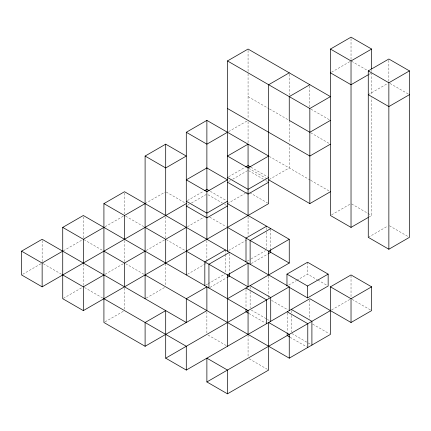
<?xml version="1.0" encoding="UTF-8"?>
<svg xmlns="http://www.w3.org/2000/svg" width="431" height="431" viewBox="0 0 431 431"><rect width="100%" height="100%" fill="white"/><g stroke="black" fill="none" stroke-linecap="round" stroke-linejoin="round"><path stroke-width="0.32" stroke-dasharray="2.15 1.62" d="M228.619 131.617L247.491 120.718M331.579 72.171L350.457 61.272M22.692 274.283L41.57 263.389M63.309 250.837L82.181 239.938M105.062 226.728L123.368 216.163M145.102 203.61L165.127 192.054M368.758 74.482L371.048 73.162M368.268 94.675L387.711 83.447M187.431 200.571L203.448 191.326M228.619 176.796L245.207 167.217M187.431 205.328L189.15 204.337M191.434 203.017L206.309 194.429M228.619 181.553L230.332 180.562M232.621 179.242L247.491 170.654M63.309 298.392L82.181 287.493M105.062 274.283L123.939 263.389M146.249 250.508L165.127 239.609M187.431 226.728L204.019 217.154M204.59 216.82L206.309 215.834M227.471 203.61L245.207 193.374M245.778 193.045L247.491 192.054M269.23 179.506L289.249 167.945L289.249 145.172M105.062 321.838L123.939 310.945M146.249 298.063L165.127 287.165M187.431 274.283L204.019 264.709M204.59 264.375L206.309 263.389M228.619 250.508L246.349 240.272M205.964 284.983L207.683 283.997M208.254 283.663L224.842 274.089M247.152 261.208L250.583 259.225M251.154 258.896L265.453 250.637M331.579 214.843L351.028 203.61M210.086 287.364L226.674 277.785M251.268 263.583L267.856 254.01M368.758 217.154L371.619 215.5L371.619 97.735M368.268 237.341L387.711 226.113M288.684 285.026L296.119 280.732M296.69 280.403L307.556 274.127L317.281 279.741M331.579 309.954L350.457 299.055M351.599 61.272L367.616 70.522M390.001 83.447L408.879 94.346M310.988 109.162L329.289 119.726M248.067 96.614L268.949 108.666M269.526 109.005L288.091 119.721M310.713 132.78L329.273 143.496M269.23 156.388L310.131 180.002M310.713 180.336L330.437 191.725M351.599 203.944L371.619 215.5M389.43 225.785L408.308 236.684M250.928 167.217L267.516 176.796M248.639 168.279L267.516 179.172M248.639 170.654L263.508 179.242M265.798 180.562L267.516 181.553M249.781 192.716L267.516 202.953M210.312 191.326L226.329 200.571M208.028 194.764L222.326 203.017M224.616 204.337L226.329 205.328M166.269 192.054L185.147 202.953M209.741 217.154L226.329 226.728M352.17 299.383L370.477 309.954M317.857 280.069L327.576 285.683M125.658 216.163L143.959 226.728M166.269 239.609L185.147 250.508M271.519 300.375L288.107 309.954M312.701 324.15L329.289 333.729M251.268 310.083L266.714 318.999M267.285 319.333L270.145 320.982M291.884 333.529L310.756 344.428M248.865 313.45L265.453 323.029M290.052 337.231L306.64 346.81M83.9 239.609L102.777 250.508M125.658 263.718L143.959 274.283M208.028 335.049L226.9 345.948M249.21 358.829L267.516 369.394M43.289 263.718L61.59 274.283M84.471 287.493L102.777 298.063M388.859 60.329L388.859 81.464M371.619 70.188L371.619 71.514M371.619 72.834L371.619 95.041M351.028 38.488L351.028 59.623M351.028 275.608L351.028 298.063M309.841 86.044L309.841 107.179M309.841 300.046L309.841 319.199M307.556 262.237L307.556 274.127M291.308 310.746L291.308 312.723M291.308 315.368L291.308 331.881M289.249 74.175L289.249 95.607M289.249 120.389L289.249 142.494M287.191 313.121L287.191 331.617M270.716 229.238L270.716 249.053M268.658 276.266L268.658 296.743M268.658 297.401L268.658 298.721M266.6 227.52L266.6 231.485M266.6 232.147L266.6 248.66M250.125 286.965L250.125 290.93M250.125 291.588L250.125 308.1M248.067 50.395L248.067 73.168M248.067 73.841L248.067 119.069M248.067 121.709L248.067 143.507M248.067 216.82L248.067 235.978M248.067 335.049L248.067 357.509M246.004 289.346L246.004 307.836M229.534 253.676L229.534 272.834M225.413 249.98L225.413 253.94M225.413 254.602L225.413 272.435M206.88 240.6L206.88 261.736M206.88 311.931L206.88 333.729M165.698 216.82L165.698 237.96M165.698 263.718L165.698 285.516M124.511 193.045L124.511 214.18M124.511 240.6L124.511 261.736M124.511 288.156L124.511 309.291M83.328 216.82L83.328 237.96M83.328 264.375L83.328 285.516M42.141 240.6L42.141 261.736"/><path stroke-width="0.65" d="M227.471 60.943L248.067 49.053L330.437 96.609L309.841 108.499L227.471 60.943L227.471 251.165M145.102 156.054L165.698 144.169L186.289 156.054L165.698 167.945L145.102 156.054L145.102 298.721M186.289 274.946L186.289 132.279L206.88 120.389L268.658 156.054L248.067 167.945L227.471 156.054L248.067 144.169L248.067 215.5M289.249 72.834L268.658 84.724L268.658 203.61L83.328 310.611L62.732 298.721L62.732 227.39L83.328 215.5L248.067 310.611L248.067 334.391M368.187 217.483L351.028 227.39L330.437 215.5L330.437 49.053L351.028 37.168L371.619 49.053L371.619 68.868M186.289 203.61L42.141 286.836L21.55 274.946L21.55 251.165L42.141 239.28L186.289 322.501L186.289 298.721L206.88 286.836L206.88 310.611L145.102 346.276L103.919 322.501L103.919 203.61L124.511 191.725L289.249 286.836L289.249 310.611M227.471 132.279L206.88 144.169L186.289 132.279M309.841 84.724L289.249 96.609L289.249 120.389L309.841 132.279L330.437 120.389M330.437 49.053L351.028 60.943L371.619 49.053M368.268 70.894L388.859 59.009L409.45 70.894L409.45 237.341L388.859 249.231L368.268 237.341L368.268 70.894L388.859 82.784L409.45 70.894M21.55 251.165L42.141 263.055L62.732 251.165M62.732 227.39L83.328 239.28L103.919 227.39M103.919 203.61L124.511 215.5L145.102 203.61M368.187 74.816L351.028 84.724L330.437 72.834M204.59 190.664L206.88 189.344L209.17 190.664M245.778 166.889L248.067 165.569L250.352 166.889M409.45 94.675L388.859 106.565L368.268 94.675M227.471 201.234L206.88 213.124L186.289 201.234M268.658 177.459L248.067 189.344L227.471 177.459M62.732 274.946L83.328 286.836L103.919 274.946M103.919 251.165L124.511 263.055L145.102 251.165M145.102 227.39L165.698 239.28L186.289 227.39M330.437 144.169L309.841 156.054L227.471 108.499M227.471 205.991L206.88 217.881L186.289 205.991M268.658 182.211L248.067 194.101L227.471 182.211M225.413 249.98L204.822 261.865L204.822 285.645M266.6 226.2L246.004 238.09L246.004 261.87M268.658 179.835L309.841 203.61L330.437 191.725M229.534 252.356L208.938 264.246L208.938 288.021M270.716 228.581L250.125 240.466L250.125 264.246M227.471 298.721L289.249 263.055L289.249 239.28L268.658 251.165L268.658 274.946M227.245 277.456L229.534 276.136L229.534 273.491M268.427 253.676L270.716 252.356L270.716 249.716M286.965 286.017L286.965 274.127L307.556 262.237L328.153 274.127L328.153 286.017L307.556 297.902L289.255 287.337M145.102 346.276L145.102 322.501L165.698 310.611L165.698 358.166L289.249 286.836M286.965 274.127L307.556 286.017L328.153 274.127M165.698 358.166L186.289 370.057L309.841 298.721L351.028 322.501L371.619 310.611L371.619 286.836L351.028 274.946L330.437 286.836L330.437 334.391L289.249 358.166L145.102 274.946M206.88 381.947L227.471 393.832L227.471 370.057L206.88 358.166L206.88 381.947L330.437 310.611M330.437 286.836L351.028 298.721L371.619 286.836M227.471 393.832L268.658 370.057L268.658 322.501L289.249 334.391L289.249 358.166M227.471 203.61L289.249 239.28M227.471 227.39L289.249 263.055M250.125 285.645L270.716 297.535L270.716 321.31M291.308 309.42L311.904 321.31L311.904 345.091M186.289 251.165L248.067 286.836L248.067 263.055L227.471 274.946L227.471 346.276M246.004 288.021L266.6 299.911L266.6 323.692M287.191 311.802L307.782 323.692L307.782 347.467M248.294 313.121L246.004 311.802L246.004 309.162M289.481 336.902L287.191 335.577L287.191 332.937M103.919 298.721L186.289 346.276L186.289 370.057M388.859 82.784L388.859 249.231M351.028 60.943L351.028 227.39M351.028 298.721L351.028 322.501M309.841 108.499L309.841 203.61M307.556 286.017L307.556 297.902M206.88 120.389L206.88 239.28M165.698 144.169L165.698 215.5M165.698 239.28L165.698 263.055M124.511 215.5L124.511 239.28M124.511 263.055L124.511 286.836M83.328 239.28L83.328 263.055M83.328 286.836L83.328 310.611M42.141 263.055L42.141 286.836M206.88 167.945L186.289 179.835L206.88 191.725L227.471 179.835L206.88 167.945"/></g></svg>
